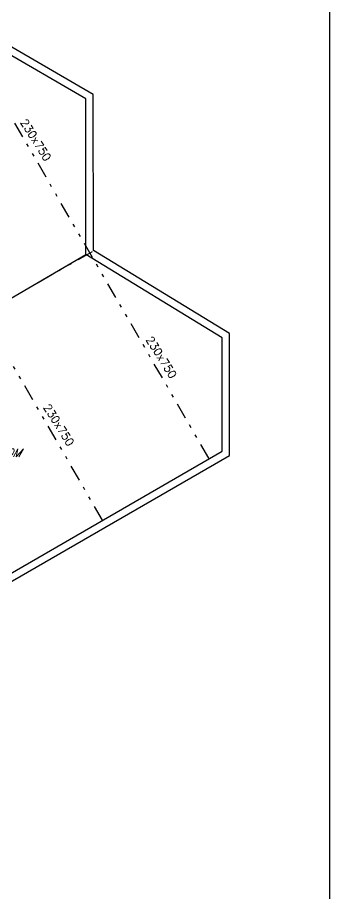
# Model space of a CAD drawing. Extents: x 8365 to 8547, y -347 to -272.
# Drawn here: x 8537.19 to 8546.94, y -314.46 to -287.09 of the extents above; entities that cross this region are included whole.
import ezdxf

# ---------------------------------------------------------------- set-up
doc = ezdxf.new("R2010")
doc.units = 0
doc.linetypes.add('DIVIDE', pattern=[1.25, 0.5, -0.25, 0, -0.25, 0, -0.25])
doc.layers.add('1', color=7, linetype='CONTINUOUS')
doc.styles.add('ROMANS', font='ROMANS')

msp = doc.modelspace()

# ---------------------------------------------------------------- linework, layer by layer
at = {"layer": '1', "color": 1, "linetype": 'CONTINUOUS'}
for p, q in [((8539.556, -289.5), (8536.137, -287.517)), ((8539.326, -289.632), (8536.137, -287.783)), ((8539.329, -294.497), (8539.326, -289.632)), ((8539.559, -294.368), (8539.556, -289.5)), ((8543.819, -296.968), (8539.559, -294.368)), ((8532.775, -298.303), (8539.329, -294.497)), ((8543.589, -297.097), (8539.329, -294.497)), ((8543.589, -300.639), (8543.589, -297.097)), ((8543.819, -300.772), (8543.819, -296.968)), ((8536.108, -304.959), (8543.589, -300.639)), ((8536.225, -305.156), (8543.819, -300.772))]:
    msp.add_line(p, q, dxfattribs=at)
at = {"layer": '1', "color": 5, "linetype": 'DIVIDE'}
for p, q in [((8543.17, -300.861), (8535.718, -288.004)), ((8539.848, -302.799), (8532.396, -289.943)), ((8539.518, -294.41), (8530.686, -299.51))]:
    msp.add_line(p, q, dxfattribs=at)
at = {"layer": '1', "color": 7, "linetype": 'CONTINUOUS'}
msp.add_lwpolyline([(8464.958, -272.232), (8546.941, -272.232), (8546.941, -346.584), (8464.958, -346.584)], close=True, dxfattribs=at)

# ---------------------------------------------------------------- texts
at = {"layer": '1', "color": 6, "linetype": 'CONTINUOUS', "style": 'ROMANS'}
for p in [(8537.265, -290.363), (8541.191, -297.152), (8537.985, -299.266)]:
    msp.add_text('230x750', height=0.25, rotation=302, dxfattribs=at).set_placement(p)
at = {"layer": '1', "color": 7, "linetype": 'CONTINUOUS', "style": 'ROMANS', "oblique": 30}
msp.add_text('CLASS ROOM', height=0.25, dxfattribs=at).set_placement((8535.119, -300.82))

doc.saveas('drawing.dxf')
